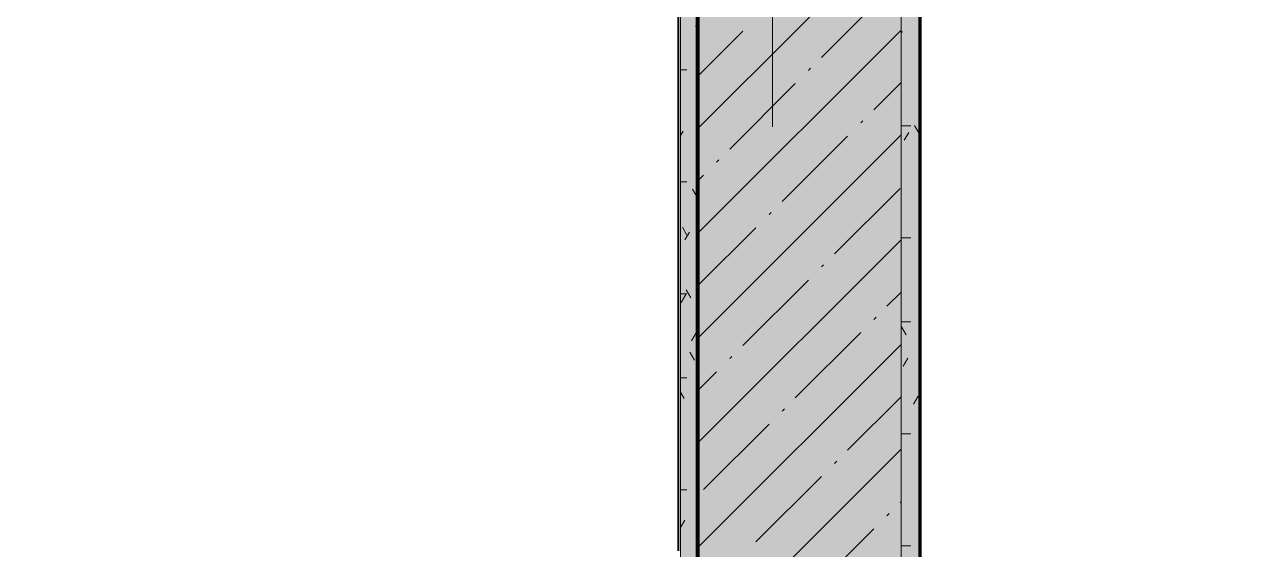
# Model space of a CAD drawing. Header units: millimetres. Extents: x -3817 to 677485, y -22715 to 103890.
# Drawn here: x 433674 to 434994, y 9138 to 9710 of the extents above; entities that cross this region are included whole.
import ezdxf

# ---------------------------------------------------------------- set-up
doc = ezdxf.new("R2010")
doc.units = ezdxf.units.MM
doc.layers.add('PDF _Геометрия', color=7, linetype='Continuous', true_color=0x1d1d1d)
doc.layers.add('PDF _Сплошная заливка', color=7, linetype='Continuous', true_color=0xffffff)

msp = doc.modelspace()

# ---------------------------------------------------------------- hatches: boundary and pattern name
at = {"layer": 'PDF _Сплошная заливка', "transparency": 33554559}
msp.add_hatch(color=256, dxfattribs=at).paths.add_polyline_path([(434608.6, 4319), (434628.6, 4319), (434628.6, 12519), (434408.6, 12519), (434408.6, 4319)])

# ---------------------------------------------------------------- linework, layer by layer
at = {"layer": 'PDF _Геометрия', "color": 7, "lineweight": 9}
for points in [[(434408.6, 12319), (434408.6, 4319), (434408.6, 12319), (434388.6, 12319), (432373.6, 12319), (434388.6, 12319), (434408.6, 12319), (434408.6, 12519), (433388.6, 12519), (434408.6, 12519)], [(434628.6, 11299), (434628.6, 4319), (434608.6, 4319), (434628.6, 4319), (434628.6, 11299), (434628.6, 11319), (434873.6, 11319), (434628.6, 11319), (434628.6, 11519)], [(434648.6, 4319), (434648.6, 11298)]]:
    msp.add_lwpolyline(points, dxfattribs=at)
at = {"layer": 'PDF _Геометрия', "color": 171, "lineweight": 70, "true_color": 0x8080ff}
msp.add_lwpolyline([(434406.6, 12309), (434406.6, 2089.5), (434407.6, 2089.5), (434407.6, 12309)], close=True, dxfattribs=at)
at = {"layer": 'PDF _Геометрия', "color": 9, "lineweight": 9, "true_color": 0xc0c0c0}
for points in [[(434388.6, 12298), (434388.6, 1994), (434408.6, 1994), (434408.6, 2044), (434408.6, 2056.5), (434408.6, 2069), (434408.6, 4319), (434608.6, 4319), (434608.6, 2069), (434648.6, 2069)], [(434385.6, 9137.2), (434385.6, 9148.7), (434385.6, 9159.4), (434385.6, 9169.7), (434385.6, 9179.6), (434385.6, 9189.7), (434385.6, 9200.2), (434385.6, 9211.3), (434385.6, 9223.2), (434385.6, 9235.7), (434385.6, 9248.7), (434385.6, 9262.1), (434385.6, 9275.7), (434385.6, 9289.6), (434385.6, 9303.8), (434385.6, 9318.6), (434385.6, 9334), (434385.6, 9350.3), (434385.6, 9367.6), (434385.6, 9385.9), (434385.6, 9405.7), (434385.6, 9427.1), (434385.6, 9450.5), (434385.6, 9476.3), (434385.6, 9504.8), (434385.6, 9536.2), (434385.6, 9570.9), (434385.6, 9713.5)], [(434385.6, 9711.7), (434385.6, 9690.5), (434385.6, 9670.6), (434385.6, 9652), (434385.6, 9634.8), (434385.6, 9619), (434385.6, 9604.4), (434385.6, 9590.7), (434385.6, 9577.9), (434385.6, 9565.7), (434385.6, 9554), (434385.6, 9542.7), (434385.6, 9531.5), (434385.6, 9520.5), (434385.6, 9509.3), (434385.6, 9497.9), (434385.6, 9486.1), (434385.6, 9473.9), (434385.6, 9461.3), (434385.6, 9448.4), (434385.6, 9435.2), (434385.6, 9421.8), (434385.6, 9408.3), (434385.6, 9394.6), (434385.6, 9381), (434385.6, 9367.3), (434385.6, 9353.8), (434385.6, 9340.3), (434385.6, 9326.9), (434385.6, 9313.7), (434385.6, 9300.8), (434385.6, 9288)], [(434386.6, 9713.5), (434386.6, 9570.9), (434386.6, 9536.2), (434386.6, 9504.8), (434386.6, 9476.3), (434386.6, 9450.5), (434386.6, 9427.1), (434386.6, 9405.7), (434386.6, 9385.9), (434386.6, 9367.6), (434386.6, 9350.3), (434386.6, 9334), (434386.6, 9318.6), (434386.6, 9303.8), (434386.6, 9289.6), (434386.6, 9275.7), (434386.6, 9262.1), (434386.6, 9248.7), (434386.6, 9235.7), (434386.6, 9223.2), (434386.6, 9211.3), (434386.6, 9200.2), (434386.6, 9189.7), (434386.6, 9179.6), (434386.6, 9169.7), (434386.6, 9159.4), (434386.6, 9148.7), (434386.6, 9137.2)], [(434386.6, 9288), (434386.6, 9300.8), (434386.6, 9313.7), (434386.6, 9326.9), (434386.6, 9340.3), (434386.6, 9353.8), (434386.6, 9367.3), (434386.6, 9381), (434386.6, 9394.6), (434386.6, 9408.3), (434386.6, 9421.8), (434386.6, 9435.2), (434386.6, 9448.4), (434386.6, 9461.3), (434386.6, 9473.9), (434386.6, 9486.1), (434386.6, 9497.9), (434386.6, 9509.3), (434386.6, 9520.5), (434386.6, 9531.5), (434386.6, 9542.7), (434386.6, 9554), (434386.6, 9565.7), (434386.6, 9577.9), (434386.6, 9590.7), (434386.6, 9604.4), (434386.6, 9619), (434386.6, 9634.8), (434386.6, 9652), (434386.6, 9670.6), (434386.6, 9690.5), (434386.6, 9711.7)], [(434385.6, 9693), (434385.6, 9690.5), (434385.6, 9685.4), (434385.6, 9678.4), (434385.6, 9669.7), (434385.6, 9660.1), (434385.6, 9650), (434385.6, 9639.5), (434385.6, 9629), (434385.6, 9618.6), (434385.6, 9608.6), (434385.6, 9599.3), (434385.6, 9591.1), (434385.6, 9584.2), (434385.6, 9578.5), (434385.6, 9573.5), (434385.6, 9568.9), (434385.6, 9564.1), (434385.6, 9559), (434385.6, 9553.8), (434385.6, 9548.5), (434385.6, 9543.5), (434385.6, 9538.8), (434385.6, 9534.5), (434385.6, 9530.7), (434385.6, 9527.5), (434385.6, 9524.9)], [(434385.6, 9681.5), (434385.6, 9689.5), (434385.6, 9692.8)], [(434385.6, 9524.5), (434385.6, 9527.1), (434385.6, 9530.3), (434385.6, 9534.1), (434385.6, 9538.4), (434385.6, 9543.1), (434385.6, 9548.1), (434385.6, 9553.4), (434385.6, 9558.6), (434385.6, 9563.7), (434385.6, 9568.5), (434385.6, 9573.1), (434385.6, 9578.1), (434385.6, 9583.8), (434385.6, 9590.7), (434385.6, 9599), (434385.6, 9608.2), (434385.6, 9618.2), (434385.6, 9628.6), (434385.6, 9639.1), (434385.6, 9649.6), (434385.6, 9659.8), (434385.6, 9669.4), (434385.6, 9678), (434385.6, 9685.1), (434385.6, 9690.1), (434385.6, 9692.6)], [(434385.6, 9692.4), (434385.6, 9689.1), (434385.6, 9681.1)], [(434386.6, 9524.9), (434386.6, 9527.5), (434386.6, 9530.7), (434386.6, 9534.5), (434386.6, 9538.8), (434386.6, 9543.5), (434386.6, 9548.5), (434386.6, 9553.8), (434386.6, 9559), (434386.6, 9564.1), (434386.6, 9568.9), (434386.6, 9573.5), (434386.6, 9578.5), (434386.6, 9584.2), (434386.6, 9591.1), (434386.6, 9599.3), (434386.6, 9608.6), (434386.6, 9618.6), (434386.6, 9629), (434386.6, 9639.5), (434386.6, 9650), (434386.6, 9660.1), (434386.6, 9669.7), (434386.6, 9678.4), (434386.6, 9685.4), (434386.6, 9690.5), (434386.6, 9693)], [(434386.6, 9692.8), (434386.6, 9689.5), (434386.6, 9681.5)], [(434386.6, 9692.6), (434386.6, 9690.1), (434386.6, 9685.1), (434386.6, 9678), (434386.6, 9669.4), (434386.6, 9659.8), (434386.6, 9649.6), (434386.6, 9639.1), (434386.6, 9628.6), (434386.6, 9618.2), (434386.6, 9608.2), (434386.6, 9599), (434386.6, 9590.7), (434386.6, 9583.8), (434386.6, 9578.1), (434386.6, 9573.1), (434386.6, 9568.5), (434386.6, 9563.7), (434386.6, 9558.6), (434386.6, 9553.4), (434386.6, 9548.1), (434386.6, 9543.1), (434386.6, 9538.4), (434386.6, 9534.1), (434386.6, 9530.3), (434386.6, 9527.1), (434386.6, 9524.5)], [(434386.6, 9681.1), (434386.6, 9689.1), (434386.6, 9692.4)], [(434385.6, 9519.7), (434385.6, 9522.8), (434385.6, 9527.1), (434385.6, 9531.9), (434385.6, 9534.6), (434385.6, 9537.6), (434385.6, 9542), (434385.6, 9547.8), (434385.6, 9554.2), (434385.6, 9560.9), (434385.6, 9567.6), (434385.6, 9574.4), (434385.6, 9581.2), (434385.6, 9588), (434385.6, 9594.8), (434385.6, 9601.4), (434385.6, 9608), (434385.6, 9614.5), (434385.6, 9620.8), (434385.6, 9627.1), (434385.6, 9633.4), (434385.6, 9639.8), (434385.6, 9646.6), (434385.6, 9653.8), (434385.6, 9661.5), (434385.6, 9669.1), (434385.6, 9675.7), (434385.6, 9680.6)], [(434385.6, 9680.2), (434385.6, 9675.3), (434385.6, 9668.7), (434385.6, 9661.1), (434385.6, 9653.4), (434385.6, 9646.2), (434385.6, 9639.4), (434385.6, 9633), (434385.6, 9626.7), (434385.6, 9620.5), (434385.6, 9614.1), (434385.6, 9607.7), (434385.6, 9601.1), (434385.6, 9594.4), (434385.6, 9587.6), (434385.6, 9580.8), (434385.6, 9574), (434385.6, 9567.2), (434385.6, 9560.5), (434385.6, 9553.8), (434385.6, 9547.4), (434385.6, 9541.6), (434385.6, 9537.2), (434385.6, 9534.3), (434385.6, 9531.6), (434385.6, 9526.7), (434385.6, 9522.4), (434385.6, 9519.3)], [(434386.6, 9680.6), (434386.6, 9675.7), (434386.6, 9669.1), (434386.6, 9661.5), (434386.6, 9653.8), (434386.6, 9646.6), (434386.6, 9639.8), (434386.6, 9633.4), (434386.6, 9627.1), (434386.6, 9620.8), (434386.6, 9614.5), (434386.6, 9608), (434386.6, 9601.4), (434386.6, 9594.8), (434386.6, 9588), (434386.6, 9581.2), (434386.6, 9574.4), (434386.6, 9567.6), (434386.6, 9560.9), (434386.6, 9554.2), (434386.6, 9547.8), (434386.6, 9542), (434386.6, 9537.6), (434386.6, 9534.6), (434386.6, 9531.9), (434386.6, 9527.1), (434386.6, 9522.8), (434386.6, 9519.7)], [(434386.6, 9519.3), (434386.6, 9522.4), (434386.6, 9526.7), (434386.6, 9531.6), (434386.6, 9534.3), (434386.6, 9537.2), (434386.6, 9541.6), (434386.6, 9547.4), (434386.6, 9553.8), (434386.6, 9560.5), (434386.6, 9567.2), (434386.6, 9574), (434386.6, 9580.8), (434386.6, 9587.6), (434386.6, 9594.4), (434386.6, 9601.1), (434386.6, 9607.7), (434386.6, 9614.1), (434386.6, 9620.5), (434386.6, 9626.7), (434386.6, 9633), (434386.6, 9639.4), (434386.6, 9646.2), (434386.6, 9653.4), (434386.6, 9661.1), (434386.6, 9668.7), (434386.6, 9675.3), (434386.6, 9680.2)], [(434385.6, 9491.4), (434385.6, 9494), (434385.6, 9497.2), (434385.6, 9501), (434385.6, 9505.3), (434385.6, 9510), (434385.6, 9515), (434385.6, 9520.3), (434385.6, 9525.5), (434385.6, 9530.6), (434385.6, 9535.4), (434385.6, 9540), (434385.6, 9545), (434385.6, 9550.7), (434385.6, 9557.6), (434385.6, 9565.8), (434385.6, 9575.1), (434385.6, 9585.1), (434385.6, 9595.5), (434385.6, 9606), (434385.6, 9616.5), (434385.6, 9626.6), (434385.6, 9636.2), (434385.6, 9644.9), (434385.6, 9651.9), (434385.6, 9657), (434385.6, 9659.5)], [(434385.6, 9659.3), (434385.6, 9656), (434385.6, 9648)], [(434385.6, 9658.7), (434385.6, 9656.2), (434385.6, 9651.2), (434385.6, 9644.1), (434385.6, 9635.5), (434385.6, 9625.9), (434385.6, 9615.7), (434385.6, 9605.3), (434385.6, 9594.7), (434385.6, 9584.3), (434385.6, 9574.3), (434385.6, 9565.1), (434385.6, 9556.8), (434385.6, 9549.9), (434385.6, 9544.2), (434385.6, 9539.2), (434385.6, 9534.6), (434385.6, 9529.8), (434385.6, 9524.7), (434385.6, 9519.5), (434385.6, 9514.2), (434385.6, 9509.2), (434385.6, 9504.5), (434385.6, 9500.2), (434385.6, 9496.5), (434385.6, 9493.2), (434385.6, 9490.6)], [(434385.6, 9647.2), (434385.6, 9655.2), (434385.6, 9658.5)], [(434386.6, 9659.5), (434386.6, 9657), (434386.6, 9651.9), (434386.6, 9644.9), (434386.6, 9636.2), (434386.6, 9626.6), (434386.6, 9616.5), (434386.6, 9606), (434386.6, 9595.5), (434386.6, 9585.1), (434386.6, 9575.1), (434386.6, 9565.8), (434386.6, 9557.6), (434386.6, 9550.7), (434386.6, 9545), (434386.6, 9540), (434386.6, 9535.4), (434386.6, 9530.6), (434386.6, 9525.5), (434386.6, 9520.3), (434386.6, 9515), (434386.6, 9510), (434386.6, 9505.3), (434386.6, 9501), (434386.6, 9497.2), (434386.6, 9494), (434386.6, 9491.4)], [(434386.6, 9648), (434386.6, 9656), (434386.6, 9659.3)], [(434386.6, 9490.6), (434386.6, 9493.2), (434386.6, 9496.5), (434386.6, 9500.2), (434386.6, 9504.5), (434386.6, 9509.2), (434386.6, 9514.2), (434386.6, 9519.5), (434386.6, 9524.7), (434386.6, 9529.8), (434386.6, 9534.6), (434386.6, 9539.2), (434386.6, 9544.2), (434386.6, 9549.9), (434386.6, 9556.8), (434386.6, 9565.1), (434386.6, 9574.3), (434386.6, 9584.3), (434386.6, 9594.7), (434386.6, 9605.3), (434386.6, 9615.7), (434386.6, 9625.9), (434386.6, 9635.5), (434386.6, 9644.1), (434386.6, 9651.2), (434386.6, 9656.2), (434386.6, 9658.7)], [(434386.6, 9658.5), (434386.6, 9655.2), (434386.6, 9647.2)], [(434385.6, 9647.1), (434385.6, 9642.2), (434385.6, 9635.6), (434385.6, 9628), (434385.6, 9620.3), (434385.6, 9613.1), (434385.6, 9606.3), (434385.6, 9599.9), (434385.6, 9593.6), (434385.6, 9587.3), (434385.6, 9581), (434385.6, 9574.5), (434385.6, 9567.9), (434385.6, 9561.3), (434385.6, 9554.5), (434385.6, 9547.7), (434385.6, 9540.9), (434385.6, 9534.1), (434385.6, 9527.4), (434385.6, 9520.7), (434385.6, 9514.3), (434385.6, 9508.5), (434385.6, 9504.1), (434385.6, 9501.1), (434385.6, 9498.4), (434385.6, 9493.6), (434385.6, 9489.3), (434385.6, 9486.2)], [(434385.6, 9485.4), (434385.6, 9488.5), (434385.6, 9492.8), (434385.6, 9497.7), (434385.6, 9500.4), (434385.6, 9503.3), (434385.6, 9507.7), (434385.6, 9513.5), (434385.6, 9519.9), (434385.6, 9526.6), (434385.6, 9533.3), (434385.6, 9540.1), (434385.6, 9547), (434385.6, 9553.7), (434385.6, 9560.5), (434385.6, 9567.2), (434385.6, 9573.8), (434385.6, 9580.2), (434385.6, 9586.6), (434385.6, 9592.8), (434385.6, 9599.1), (434385.6, 9605.5), (434385.6, 9612.3), (434385.6, 9619.5), (434385.6, 9627.2), (434385.6, 9634.8), (434385.6, 9641.4), (434385.6, 9646.3)], [(434386.6, 9486.2), (434386.6, 9489.3), (434386.6, 9493.6), (434386.6, 9498.4), (434386.6, 9501.1), (434386.6, 9504.1), (434386.6, 9508.5), (434386.6, 9514.3), (434386.6, 9520.7), (434386.6, 9527.4), (434386.6, 9534.1), (434386.6, 9540.9), (434386.6, 9547.7), (434386.6, 9554.5), (434386.6, 9561.3), (434386.6, 9567.9), (434386.6, 9574.5), (434386.6, 9581), (434386.6, 9587.3), (434386.6, 9593.6), (434386.6, 9599.9), (434386.6, 9606.3), (434386.6, 9613.1), (434386.6, 9620.3), (434386.6, 9628), (434386.6, 9635.6), (434386.6, 9642.2), (434386.6, 9647.1)], [(434386.6, 9646.3), (434386.6, 9641.4), (434386.6, 9634.8), (434386.6, 9627.2), (434386.6, 9619.5), (434386.6, 9612.3), (434386.6, 9605.5), (434386.6, 9599.1), (434386.6, 9592.8), (434386.6, 9586.6), (434386.6, 9580.2), (434386.6, 9573.8), (434386.6, 9567.2), (434386.6, 9560.5), (434386.6, 9553.7), (434386.6, 9547), (434386.6, 9540.1), (434386.6, 9533.3), (434386.6, 9526.6), (434386.6, 9519.9), (434386.6, 9513.5), (434386.6, 9507.7), (434386.6, 9503.3), (434386.6, 9500.4), (434386.6, 9497.7), (434386.6, 9492.8), (434386.6, 9488.5), (434386.6, 9485.4)], [(434385.6, 9356.6), (434385.6, 9354.3), (434385.6, 9351.7), (434385.6, 9348.7), (434385.6, 9345.3), (434385.6, 9341.6), (434385.6, 9337.5), (434385.6, 9333.2), (434385.6, 9328.6), (434385.6, 9323.8), (434385.6, 9318.8), (434385.6, 9313.9), (434385.6, 9308.9), (434385.6, 9304.1), (434385.6, 9299.4), (434385.6, 9295), (434385.6, 9290.9), (434385.6, 9286.9), (434385.6, 9283.2), (434385.6, 9279.8), (434385.6, 9276.5), (434385.6, 9273.4), (434385.6, 9270.5), (434385.6, 9267.8), (434385.6, 9265.3), (434385.6, 9262.9), (434385.6, 9260.8), (434385.6, 9259), (434385.6, 9257.4), (434385.6, 9256.1), (434385.6, 9255.2), (434385.6, 9254.5), (434385.6, 9254.1), (434385.6, 9253.8), (434385.6, 9253.6), (434385.6, 9253.5), (434385.6, 9253.3), (434385.6, 9253.1), (434385.6, 9252.9), (434385.6, 9252.7), (434385.6, 9252.5), (434385.6, 9252.4), (434385.6, 9252.3)], [(434385.6, 9350.6), (434385.6, 9348.3), (434385.6, 9345.6), (434385.6, 9342.6), (434385.6, 9339.2), (434385.6, 9335.5), (434385.6, 9331.5), (434385.6, 9327.1), (434385.6, 9322.5), (434385.6, 9317.7), (434385.6, 9312.8), (434385.6, 9307.8), (434385.6, 9302.9), (434385.6, 9298), (434385.6, 9293.4), (434385.6, 9289), (434385.6, 9284.8), (434385.6, 9280.9), (434385.6, 9277.2), (434385.6, 9273.7), (434385.6, 9270.4), (434385.6, 9267.4), (434385.6, 9264.5), (434385.6, 9261.8), (434385.6, 9259.2), (434385.6, 9256.9), (434385.6, 9254.8), (434385.6, 9252.9), (434385.6, 9251.4), (434385.6, 9250.1), (434385.6, 9249.1), (434385.6, 9248.5), (434385.6, 9248), (434385.6, 9247.7), (434385.6, 9247.6), (434385.6, 9247.4), (434385.6, 9247.3), (434385.6, 9247.1), (434385.6, 9246.8), (434385.6, 9246.6), (434385.6, 9246.4), (434385.6, 9246.3), (434385.6, 9246.3)], [(434386.6, 9252.3), (434386.6, 9252.4), (434386.6, 9252.5), (434386.6, 9252.7), (434386.6, 9252.9), (434386.6, 9253.1), (434386.6, 9253.3), (434386.6, 9253.5), (434386.6, 9253.6), (434386.6, 9253.8), (434386.6, 9254.1), (434386.6, 9254.5), (434386.6, 9255.2), (434386.6, 9256.1), (434386.6, 9257.4), (434386.6, 9259), (434386.6, 9260.8), (434386.6, 9262.9), (434386.6, 9265.3), (434386.6, 9267.8), (434386.6, 9270.5), (434386.6, 9273.4), (434386.6, 9276.5), (434386.6, 9279.8), (434386.6, 9283.2), (434386.6, 9286.9), (434386.6, 9290.9), (434386.6, 9295), (434386.6, 9299.4), (434386.6, 9304.1), (434386.6, 9308.9), (434386.6, 9313.9), (434386.6, 9318.8), (434386.6, 9323.8), (434386.6, 9328.6), (434386.6, 9333.2), (434386.6, 9337.5), (434386.6, 9341.6), (434386.6, 9345.3), (434386.6, 9348.7), (434386.6, 9351.7), (434386.6, 9354.3), (434386.6, 9356.6)], [(434386.6, 9246.3), (434386.6, 9246.3), (434386.6, 9246.4), (434386.6, 9246.6), (434386.6, 9246.8), (434386.6, 9247.1), (434386.6, 9247.3), (434386.6, 9247.4), (434386.6, 9247.6), (434386.6, 9247.7), (434386.6, 9248), (434386.6, 9248.5), (434386.6, 9249.1), (434386.6, 9250.1), (434386.6, 9251.4), (434386.6, 9252.9), (434386.6, 9254.8), (434386.6, 9256.9), (434386.6, 9259.2), (434386.6, 9261.8), (434386.6, 9264.5), (434386.6, 9267.4), (434386.6, 9270.4), (434386.6, 9273.7), (434386.6, 9277.2), (434386.6, 9280.9), (434386.6, 9284.8), (434386.6, 9289), (434386.6, 9293.4), (434386.6, 9298), (434386.6, 9302.9), (434386.6, 9307.8), (434386.6, 9312.8), (434386.6, 9317.7), (434386.6, 9322.5), (434386.6, 9327.1), (434386.6, 9331.5), (434386.6, 9335.5), (434386.6, 9339.2), (434386.6, 9342.6), (434386.6, 9345.6), (434386.6, 9348.3), (434386.6, 9350.6)], [(434385.6, 9297.3), (434385.6, 9299.4), (434385.6, 9301.6), (434385.6, 9303.8), (434385.6, 9305.9)], [(434386.6, 9305.9), (434386.6, 9303.8), (434386.6, 9301.6), (434386.6, 9299.4), (434386.6, 9297.3)], [(434385.6, 9291.2), (434385.6, 9293.4), (434385.6, 9295.6), (434385.6, 9297.8), (434385.6, 9299.9)], [(434386.6, 9299.9), (434386.6, 9297.8), (434386.6, 9295.6), (434386.6, 9293.4), (434386.6, 9291.2)], [(434385.6, 9291.1), (434385.6, 9288.7), (434385.6, 9285), (434385.6, 9277.1), (434385.6, 9276.3), (434385.6, 9271.2), (434385.6, 9267.3), (434385.6, 9264.4), (434385.6, 9262.1), (434385.6, 9260.5), (434385.6, 9259.3), (434385.6, 9258.2), (434385.6, 9257.3), (434385.6, 9256.5), (434385.6, 9255.8), (434385.6, 9255.2), (434385.6, 9254.7), (434385.6, 9254.2), (434385.6, 9253.8), (434385.6, 9253.4), (434385.6, 9253.1), (434385.6, 9252.8), (434385.6, 9252.6), (434385.6, 9252.4), (434385.6, 9252.3), (434385.6, 9252.3), (434386.6, 9252.3), (434386.6, 9252.3), (434386.6, 9252.4), (434386.6, 9252.6), (434386.6, 9252.8), (434386.6, 9253.1), (434386.6, 9253.4), (434386.6, 9253.8), (434386.6, 9254.2), (434386.6, 9254.7), (434386.6, 9255.2), (434386.6, 9255.8), (434386.6, 9256.5), (434386.6, 9257.3), (434386.6, 9258.2), (434386.6, 9259.3), (434386.6, 9260.5), (434386.6, 9262.1), (434386.6, 9264.4), (434386.6, 9267.3), (434386.6, 9271.2), (434386.6, 9276.3), (434386.6, 9277.1), (434386.6, 9285), (434386.6, 9288.7), (434386.6, 9291.1)], [(434386.6, 9287.2), (434385.6, 9287.2)], [(434385.6, 9177.3), (434385.6, 9177.4), (434385.6, 9177.5), (434385.6, 9177.7), (434385.6, 9177.9), (434385.6, 9178.1), (434385.6, 9178.3), (434385.6, 9178.5), (434385.6, 9178.6), (434385.6, 9178.8), (434385.6, 9179.1), (434385.6, 9179.5), (434385.6, 9180.2), (434385.6, 9181.1), (434385.6, 9182.4), (434385.6, 9184), (434385.6, 9185.8), (434385.6, 9188), (434385.6, 9190.3), (434385.6, 9192.8), (434385.6, 9195.5), (434385.6, 9198.4), (434385.6, 9201.5), (434385.6, 9204.8), (434385.6, 9208.3), (434385.6, 9212), (434385.6, 9215.9), (434385.6, 9220), (434385.6, 9224.5), (434385.6, 9229.1), (434385.6, 9233.9), (434385.6, 9238.9), (434385.6, 9243.8), (434385.6, 9248.8), (434385.6, 9253.6), (434385.6, 9258.2), (434385.6, 9262.6), (434385.6, 9266.6), (434385.6, 9270.3), (434385.6, 9273.7), (434385.6, 9276.7), (434385.6, 9279.4), (434385.6, 9281.6), (434385.6, 9283.5), (434385.6, 9285), (434385.6, 9286.1), (434385.6, 9286.8), (434385.6, 9287.2), (434385.6, 9287.2), (434385.6, 9287.1), (434385.6, 9286.8), (434385.6, 9286.2), (434385.6, 9285.6), (434385.6, 9284.8), (434385.6, 9283.9), (434385.6, 9283), (434385.6, 9282), (434385.6, 9280.8), (434385.6, 9279.7), (434385.6, 9278.4), (434385.6, 9277.1), (434385.6, 9275.8), (434385.6, 9274.5), (434385.6, 9273.3), (434385.6, 9272), (434385.6, 9270.8), (434385.6, 9269.6), (434385.6, 9268.4), (434385.6, 9267.1), (434385.6, 9265.8), (434385.6, 9264.4), (434385.6, 9263), (434385.6, 9261.4), (434385.6, 9259.9), (434385.6, 9258.2), (434385.6, 9256.6), (434385.6, 9254.9), (434385.6, 9253.1), (434385.6, 9251.3), (434385.6, 9249.4), (434385.6, 9247.4), (434385.6, 9245.3), (434385.6, 9243.2), (434385.6, 9241.2), (434385.6, 9239.1), (434385.6, 9237.1), (434385.6, 9235), (434385.6, 9233), (434385.6, 9231), (434385.6, 9228.8), (434385.6, 9226.7), (434385.6, 9224.5), (434385.6, 9222.3), (434385.6, 9220.2), (434385.6, 9218.2), (434385.6, 9216.1), (434385.6, 9213.7), (434385.6, 9210), (434385.6, 9202.2), (434385.6, 9201.3), (434385.6, 9196.3), (434385.6, 9192.3), (434385.6, 9189.4), (434385.6, 9187.2), (434385.6, 9185.5), (434385.6, 9184.3), (434385.6, 9183.3), (434385.6, 9182.4), (434385.6, 9181.6), (434385.6, 9180.9), (434385.6, 9180.2), (434385.6, 9179.7), (434385.6, 9179.2), (434385.6, 9178.8), (434385.6, 9178.4), (434385.6, 9178.1), (434385.6, 9177.8), (434385.6, 9177.6), (434385.6, 9177.4), (434385.6, 9177.3), (434385.6, 9177.3), (434386.6, 9177.3), (434386.6, 9177.3), (434386.6, 9177.4), (434386.6, 9177.6), (434386.6, 9177.8), (434386.6, 9178.1), (434386.6, 9178.4), (434386.6, 9178.8), (434386.6, 9179.2), (434386.6, 9179.7), (434386.6, 9180.2), (434386.6, 9180.9), (434386.6, 9181.6), (434386.6, 9182.4), (434386.6, 9183.3), (434386.6, 9184.3), (434386.6, 9185.5), (434386.6, 9187.2), (434386.6, 9189.4), (434386.6, 9192.3), (434386.6, 9196.3), (434386.6, 9201.3), (434386.6, 9202.2), (434386.6, 9210), (434386.6, 9213.7), (434386.6, 9216.1), (434386.6, 9218.2), (434386.6, 9220.2), (434386.6, 9222.3), (434386.6, 9224.5), (434386.6, 9226.7), (434386.6, 9228.8), (434386.6, 9231), (434386.6, 9233), (434386.6, 9235), (434386.6, 9237.1), (434386.6, 9239.1), (434386.6, 9241.2), (434386.6, 9243.2), (434386.6, 9245.3), (434386.6, 9247.4), (434386.6, 9249.4), (434386.6, 9251.3), (434386.6, 9253.1), (434386.6, 9254.9), (434386.6, 9256.6), (434386.6, 9258.2), (434386.6, 9259.9), (434386.6, 9261.4), (434386.6, 9263), (434386.6, 9264.4), (434386.6, 9265.8), (434386.6, 9267.1), (434386.6, 9268.4), (434386.6, 9269.6), (434386.6, 9270.8), (434386.6, 9272), (434386.6, 9273.3), (434386.6, 9274.5), (434386.6, 9275.8), (434386.6, 9277.1), (434386.6, 9278.4), (434386.6, 9279.7), (434386.6, 9280.8), (434386.6, 9282), (434386.6, 9283), (434386.6, 9283.9), (434386.6, 9284.8), (434386.6, 9285.6), (434386.6, 9286.2), (434386.6, 9286.8), (434386.6, 9287.1), (434386.6, 9287.2), (434386.6, 9287.2), (434386.6, 9286.8), (434386.6, 9286.1), (434386.6, 9285), (434386.6, 9283.5), (434386.6, 9281.6), (434386.6, 9279.4), (434386.6, 9276.7), (434386.6, 9273.7), (434386.6, 9270.3), (434386.6, 9266.6), (434386.6, 9262.6), (434386.6, 9258.2), (434386.6, 9253.6), (434386.6, 9248.8), (434386.6, 9243.8), (434386.6, 9238.9), (434386.6, 9233.9), (434386.6, 9229.1), (434386.6, 9224.5), (434386.6, 9220), (434386.6, 9215.9), (434386.6, 9212), (434386.6, 9208.3), (434386.6, 9204.8), (434386.6, 9201.5), (434386.6, 9198.4), (434386.6, 9195.5), (434386.6, 9192.8), (434386.6, 9190.3), (434386.6, 9188), (434386.6, 9185.8), (434386.6, 9184), (434386.6, 9182.4), (434386.6, 9181.1), (434386.6, 9180.2), (434386.6, 9179.5), (434386.6, 9179.1), (434386.6, 9178.8), (434386.6, 9178.6), (434386.6, 9178.5), (434386.6, 9178.3), (434386.6, 9178.1), (434386.6, 9177.9), (434386.6, 9177.7), (434386.6, 9177.5), (434386.6, 9177.4), (434386.6, 9177.3)], [(434385.6, 9287.1), (434385.6, 9285), (434385.6, 9282.6), (434385.6, 9279), (434385.6, 9271.1), (434385.6, 9270.2), (434385.6, 9265.2), (434385.6, 9261.3), (434385.6, 9258.3), (434385.6, 9256.1), (434385.6, 9254.5), (434385.6, 9253.2), (434385.6, 9252.2), (434385.6, 9251.3), (434385.6, 9250.5), (434385.6, 9249.8), (434385.6, 9249.2), (434385.6, 9248.6), (434385.6, 9248.1), (434385.6, 9247.7), (434385.6, 9247.3), (434385.6, 9247), (434385.6, 9246.7), (434385.6, 9246.5), (434385.6, 9246.4), (434385.6, 9246.3), (434385.6, 9246.2), (434386.6, 9246.2), (434386.6, 9246.3), (434386.6, 9246.4), (434386.6, 9246.5), (434386.6, 9246.7), (434386.6, 9247), (434386.6, 9247.3), (434386.6, 9247.7), (434386.6, 9248.1), (434386.6, 9248.6), (434386.6, 9249.2), (434386.6, 9249.8), (434386.6, 9250.5), (434386.6, 9251.3), (434386.6, 9252.2), (434386.6, 9253.2), (434386.6, 9254.5), (434386.6, 9256.1), (434386.6, 9258.3), (434386.6, 9261.3), (434386.6, 9265.2), (434386.6, 9270.2), (434386.6, 9271.1), (434386.6, 9279), (434386.6, 9282.6), (434386.6, 9285), (434386.6, 9287.1)], [(434385.6, 9176.9), (434385.6, 9177), (434385.6, 9177.1), (434385.6, 9177.3), (434385.6, 9177.5), (434385.6, 9177.7), (434385.6, 9177.9), (434385.6, 9178.1), (434385.6, 9178.2), (434385.6, 9178.4), (434385.6, 9178.7), (434385.6, 9179.2), (434385.6, 9179.8), (434385.6, 9180.8), (434385.6, 9182), (434385.6, 9183.6), (434385.6, 9185.5), (434385.6, 9187.6), (434385.6, 9189.9), (434385.6, 9192.4), (434385.6, 9195.2), (434385.6, 9198), (434385.6, 9201.1), (434385.6, 9204.4), (434385.6, 9207.9), (434385.6, 9211.6), (434385.6, 9215.5), (434385.6, 9219.7), (434385.6, 9224.1), (434385.6, 9228.7), (434385.6, 9233.5), (434385.6, 9238.5), (434385.6, 9243.5), (434385.6, 9248.4), (434385.6, 9253.2), (434385.6, 9257.8), (434385.6, 9262.2), (434385.6, 9266.2), (434385.6, 9269.9), (434385.6, 9273.3), (434385.6, 9276.3), (434385.6, 9279), (434385.6, 9281.2), (434385.6, 9283.1), (434385.6, 9284.6), (434385.6, 9285.7), (434385.6, 9286.5), (434385.6, 9286.8), (434385.6, 9286.8), (434385.6, 9286.7), (434385.6, 9286.4), (434385.6, 9285.9), (434385.6, 9285.2), (434385.6, 9284.4), (434385.6, 9283.5), (434385.6, 9282.6), (434385.6, 9281.6), (434385.6, 9280.5), (434385.6, 9279.3), (434385.6, 9278), (434385.6, 9276.8), (434385.6, 9275.5), (434385.6, 9274.2), (434385.6, 9272.9), (434385.6, 9271.7), (434385.6, 9270.4), (434385.6, 9269.2), (434385.6, 9268), (434385.6, 9266.7), (434385.6, 9265.4), (434385.6, 9264), (434385.6, 9262.6), (434385.6, 9261.1), (434385.6, 9259.5), (434385.6, 9257.9), (434385.6, 9256.2), (434385.6, 9254.5), (434385.6, 9252.7), (434385.6, 9250.9), (434385.6, 9249), (434385.6, 9247), (434385.6, 9244.9), (434385.6, 9242.9), (434385.6, 9240.8), (434385.6, 9238.7), (434385.6, 9236.7), (434385.6, 9234.7), (434385.6, 9232.6), (434385.6, 9230.6), (434385.6, 9228.5), (434385.6, 9226.3), (434385.6, 9224.1), (434385.6, 9221.9), (434385.6, 9219.8), (434385.6, 9217.8), (434385.6, 9215.7), (434385.6, 9213.3), (434385.6, 9209.7), (434385.6, 9201.8), (434386.6, 9201.8), (434386.6, 9209.7), (434386.6, 9213.3), (434386.6, 9215.7), (434386.6, 9217.8), (434386.6, 9219.8), (434386.6, 9221.9), (434386.6, 9224.1), (434386.6, 9226.3), (434386.6, 9228.5), (434386.6, 9230.6), (434386.6, 9232.6), (434386.6, 9234.7), (434386.6, 9236.7), (434386.6, 9238.7), (434386.6, 9240.8), (434386.6, 9242.9), (434386.6, 9244.9), (434386.6, 9247), (434386.6, 9249), (434386.6, 9250.9), (434386.6, 9252.7), (434386.6, 9254.5), (434386.6, 9256.2), (434386.6, 9257.9), (434386.6, 9259.5), (434386.6, 9261.1), (434386.6, 9262.6), (434386.6, 9264), (434386.6, 9265.4), (434386.6, 9266.7), (434386.6, 9268), (434386.6, 9269.2), (434386.6, 9270.4), (434386.6, 9271.7), (434386.6, 9272.9), (434386.6, 9274.2), (434386.6, 9275.5), (434386.6, 9276.8), (434386.6, 9278), (434386.6, 9279.3), (434386.6, 9280.5), (434386.6, 9281.6), (434386.6, 9282.6), (434386.6, 9283.5), (434386.6, 9284.4), (434386.6, 9285.2), (434386.6, 9285.9), (434386.6, 9286.4), (434386.6, 9286.7), (434386.6, 9286.8), (434386.6, 9286.8), (434386.6, 9286.5), (434386.6, 9285.7), (434386.6, 9284.6), (434386.6, 9283.1), (434386.6, 9281.2), (434386.6, 9279), (434386.6, 9276.3), (434386.6, 9273.3), (434386.6, 9269.9), (434386.6, 9266.2), (434386.6, 9262.2), (434386.6, 9257.8), (434386.6, 9253.2), (434386.6, 9248.4), (434386.6, 9243.5), (434386.6, 9238.5), (434386.6, 9233.5), (434386.6, 9228.7), (434386.6, 9224.1), (434386.6, 9219.7), (434386.6, 9215.5), (434386.6, 9211.6), (434386.6, 9207.9), (434386.6, 9204.4), (434386.6, 9201.1), (434386.6, 9198), (434386.6, 9195.2), (434386.6, 9192.4), (434386.6, 9189.9), (434386.6, 9187.6), (434386.6, 9185.5), (434386.6, 9183.6), (434386.6, 9182), (434386.6, 9180.8), (434386.6, 9179.8), (434386.6, 9179.2), (434386.6, 9178.7), (434386.6, 9178.4), (434386.6, 9178.2), (434386.6, 9178.1), (434386.6, 9177.9), (434386.6, 9177.7), (434386.6, 9177.5), (434386.6, 9177.3), (434386.6, 9177.1), (434386.6, 9177), (434386.6, 9176.9)], [(434385.6, 9277.1), (434386.6, 9277.1)], [(434386.6, 9271.1), (434385.6, 9271.1)], [(434386.6, 9202.2), (434385.6, 9202.2)], [(434385.6, 9200.9), (434385.6, 9195.9), (434385.6, 9192), (434385.6, 9189), (434385.6, 9186.8), (434385.6, 9185.1), (434385.6, 9183.9), (434385.6, 9182.9), (434385.6, 9182), (434385.6, 9181.2), (434385.6, 9180.5), (434385.6, 9179.9), (434385.6, 9179.3), (434385.6, 9178.8), (434385.6, 9178.4), (434385.6, 9178), (434385.6, 9177.7), (434385.6, 9177.4), (434385.6, 9177.2), (434385.6, 9177), (434385.6, 9176.9), (434385.6, 9176.9)], [(434386.6, 9176.9), (434386.6, 9176.9), (434386.6, 9177), (434386.6, 9177.2), (434386.6, 9177.4), (434386.6, 9177.7), (434386.6, 9178), (434386.6, 9178.4), (434386.6, 9178.8), (434386.6, 9179.3), (434386.6, 9179.9), (434386.6, 9180.5), (434386.6, 9181.2), (434386.6, 9182), (434386.6, 9182.9), (434386.6, 9183.9), (434386.6, 9185.1), (434386.6, 9186.8), (434386.6, 9189), (434386.6, 9192), (434386.6, 9195.9), (434386.6, 9200.9)]]:
    msp.add_lwpolyline(points, dxfattribs=at)
for points in [[(434407.6, 12299), (434407.6, 2089.5), (434408.6, 2089.5), (434408.6, 12299)], [(434386.6, 9288), (434386.6, 10299.5), (434385.6, 10299.5), (434385.6, 9288)], [(434385.6, 9352.6), (434385.6, 9350.3), (434385.6, 9347.7), (434385.6, 9344.6), (434385.6, 9341.3), (434385.6, 9337.5), (434385.6, 9333.5), (434385.6, 9329.2), (434385.6, 9324.5), (434385.6, 9319.7), (434385.6, 9314.8), (434385.6, 9309.8), (434385.6, 9304.9), (434385.6, 9300.1), (434385.6, 9295.4), (434385.6, 9291), (434385.6, 9286.8), (434385.6, 9282.9), (434385.6, 9279.2), (434385.6, 9275.7), (434385.6, 9272.5), (434385.6, 9269.4), (434385.6, 9266.5), (434385.6, 9263.8), (434385.6, 9261.2), (434385.6, 9258.9), (434385.6, 9256.8), (434385.6, 9254.9), (434385.6, 9253.4), (434385.6, 9252.1), (434385.6, 9251.2), (434385.6, 9250.5), (434385.6, 9250), (434385.6, 9249.8), (434385.6, 9249.6), (434385.6, 9249.4), (434385.6, 9249.3), (434385.6, 9249.1), (434385.6, 9248.9), (434385.6, 9248.6), (434385.6, 9248.5), (434385.6, 9248.3), (434385.6, 9248.3), (434385.6, 9248.3), (434385.6, 9248.5), (434385.6, 9248.6), (434385.6, 9248.9), (434385.6, 9249.1), (434385.6, 9249.3), (434385.6, 9249.4), (434385.6, 9249.6), (434385.6, 9249.8), (434385.6, 9250), (434385.6, 9250.5), (434385.6, 9251.2), (434385.6, 9252.1), (434385.6, 9253.4), (434385.6, 9254.9), (434385.6, 9256.8), (434385.6, 9258.9), (434385.6, 9261.2), (434385.6, 9263.8), (434385.6, 9266.5), (434385.6, 9269.4), (434385.6, 9272.5), (434385.6, 9275.7), (434385.6, 9279.2), (434385.6, 9282.9), (434385.6, 9286.8), (434385.6, 9291), (434385.6, 9295.4), (434385.6, 9300.1), (434385.6, 9304.9), (434385.6, 9309.8), (434385.6, 9314.8), (434385.6, 9319.7), (434385.6, 9324.5), (434385.6, 9329.2), (434385.6, 9333.5), (434385.6, 9337.5), (434385.6, 9341.3), (434385.6, 9344.6), (434385.6, 9347.7), (434385.6, 9350.3)], [(434386.6, 9248.3), (434386.6, 9248.3), (434386.6, 9248.5), (434386.6, 9248.6), (434386.6, 9248.9), (434386.6, 9249.1), (434386.6, 9249.3), (434386.6, 9249.4), (434386.6, 9249.6), (434386.6, 9249.8), (434386.6, 9250), (434386.6, 9250.5), (434386.6, 9251.2), (434386.6, 9252.1), (434386.6, 9253.4), (434386.6, 9254.9), (434386.6, 9256.8), (434386.6, 9258.9), (434386.6, 9261.2), (434386.6, 9263.8), (434386.6, 9266.5), (434386.6, 9269.4), (434386.6, 9272.5), (434386.6, 9275.7), (434386.6, 9279.2), (434386.6, 9282.9), (434386.6, 9286.8), (434386.6, 9291), (434386.6, 9295.4), (434386.6, 9300.1), (434386.6, 9304.9), (434386.6, 9309.8), (434386.6, 9314.8), (434386.6, 9319.7), (434386.6, 9324.5), (434386.6, 9329.2), (434386.6, 9333.5), (434386.6, 9337.5), (434386.6, 9341.3), (434386.6, 9344.6), (434386.6, 9347.7), (434386.6, 9350.3), (434386.6, 9352.6), (434386.6, 9350.3), (434386.6, 9347.7), (434386.6, 9344.6), (434386.6, 9341.3), (434386.6, 9337.5), (434386.6, 9333.5), (434386.6, 9329.2), (434386.6, 9324.5), (434386.6, 9319.7), (434386.6, 9314.8), (434386.6, 9309.8), (434386.6, 9304.9), (434386.6, 9300.1), (434386.6, 9295.4), (434386.6, 9291), (434386.6, 9286.8), (434386.6, 9282.9), (434386.6, 9279.2), (434386.6, 9275.7), (434386.6, 9272.5), (434386.6, 9269.4), (434386.6, 9266.5), (434386.6, 9263.8), (434386.6, 9261.2), (434386.6, 9258.9), (434386.6, 9256.8), (434386.6, 9254.9), (434386.6, 9253.4), (434386.6, 9252.1), (434386.6, 9251.2), (434386.6, 9250.5), (434386.6, 9250), (434386.6, 9249.8), (434386.6, 9249.6), (434386.6, 9249.4), (434386.6, 9249.3), (434386.6, 9249.1), (434386.6, 9248.9), (434386.6, 9248.6), (434386.6, 9248.5), (434386.6, 9248.3)], [(434385.6, 9293.2), (434385.6, 9295.4), (434385.6, 9297.6), (434385.6, 9299.8), (434385.6, 9301.9), (434385.6, 9299.8), (434385.6, 9297.6), (434385.6, 9295.4)], [(434386.6, 9301.9), (434386.6, 9299.8), (434386.6, 9297.6), (434386.6, 9295.4), (434386.6, 9293.2), (434386.6, 9295.4), (434386.6, 9297.6), (434386.6, 9299.8)], [(434385.6, 9273.1), (434385.6, 9281), (434385.6, 9284.7), (434385.6, 9287), (434385.6, 9284.7), (434385.6, 9281)], [(434386.6, 9287), (434386.6, 9284.7), (434386.6, 9281), (434386.6, 9273.1), (434386.6, 9281), (434386.6, 9284.7)], [(434386.6, 9273.1), (434385.6, 9273.1)], [(434385.6, 9248.3), (434385.6, 9248.3), (434385.6, 9248.4), (434385.6, 9248.5), (434385.6, 9248.8), (434385.6, 9249), (434385.6, 9249.4), (434385.6, 9249.7), (434385.6, 9250.2), (434385.6, 9250.7), (434385.6, 9251.2), (434385.6, 9251.8), (434385.6, 9252.5), (434385.6, 9253.3), (434385.6, 9254.2), (434385.6, 9255.2), (434385.6, 9256.5), (434385.6, 9258.1), (434385.6, 9260.3), (434385.6, 9263.3), (434385.6, 9267.2), (434385.6, 9272.3), (434385.6, 9267.2), (434385.6, 9263.3), (434385.6, 9260.3), (434385.6, 9258.1), (434385.6, 9256.5), (434385.6, 9255.2), (434385.6, 9254.2), (434385.6, 9253.3), (434385.6, 9252.5), (434385.6, 9251.8), (434385.6, 9251.2), (434385.6, 9250.7), (434385.6, 9250.2), (434385.6, 9249.7), (434385.6, 9249.4), (434385.6, 9249), (434385.6, 9248.8), (434385.6, 9248.5), (434385.6, 9248.4), (434385.6, 9248.3)], [(434386.6, 9272.3), (434386.6, 9267.2), (434386.6, 9263.3), (434386.6, 9260.3), (434386.6, 9258.1), (434386.6, 9256.5), (434386.6, 9255.2), (434386.6, 9254.2), (434386.6, 9253.3), (434386.6, 9252.5), (434386.6, 9251.8), (434386.6, 9251.2), (434386.6, 9250.7), (434386.6, 9250.2), (434386.6, 9249.7), (434386.6, 9249.4), (434386.6, 9249), (434386.6, 9248.8), (434386.6, 9248.5), (434386.6, 9248.4), (434386.6, 9248.3), (434386.6, 9248.3), (434386.6, 9248.3), (434386.6, 9248.4), (434386.6, 9248.5), (434386.6, 9248.8), (434386.6, 9249), (434386.6, 9249.4), (434386.6, 9249.7), (434386.6, 9250.2), (434386.6, 9250.7), (434386.6, 9251.2), (434386.6, 9251.8), (434386.6, 9252.5), (434386.6, 9253.3), (434386.6, 9254.2), (434386.6, 9255.2), (434386.6, 9256.5), (434386.6, 9258.1), (434386.6, 9260.3), (434386.6, 9263.3), (434386.6, 9267.2)]]:
    msp.add_lwpolyline(points, close=True, dxfattribs=at)
at = {"layer": 'PDF _Геометрия', "color": 231, "lineweight": 9, "true_color": 0xff80c0}
msp.add_lwpolyline([(434649.6, 11298), (434648.6, 11298), (434648.6, 4319)], dxfattribs=at)
at = {"layer": 'PDF _Геометрия', "color": 231, "lineweight": 70, "true_color": 0xff80c0}
msp.add_lwpolyline([(436928.6, 2440), (436609.1, 2440), (436608.1, 2440), (436608.1, 2090), (434649.6, 2090), (434649.6, 11298)], dxfattribs=at)
at = {"layer": 'PDF _Геометрия', "color": 253, "lineweight": 9, "true_color": 0xaaaaaa}
msp.add_lwpolyline([(434488.6, 9598.8), (434488.6, 11186.3)], dxfattribs=at)
at = {"layer": 'PDF _Геометрия', "lineweight": 9}
for points in [[(434408.6, 9598.1), (434628.6, 9818.1)], [(434542, 9674.4), (434613.2, 9745.6)], [(434408.6, 9484), (434628.6, 9704)], [(434408.6, 9655.1), (434456.4, 9702.9)], [(434527.7, 9660.1), (434530.1, 9662.5)], [(434442.2, 9574.6), (434513.4, 9645.8)], [(434599, 9617.3), (434628.6, 9647)], [(434584.7, 9603.1), (434587.1, 9605.4)], [(434408.6, 9370), (434628.6, 9590)], [(434499.2, 9517.5), (434570.5, 9588.8)], [(434427.9, 9560.3), (434430.3, 9562.7)], [(434408.6, 9541), (434413.7, 9546)], [(434556.2, 9460.5), (434627.5, 9531.8)], [(434484.9, 9503.3), (434487.3, 9505.6)], [(434408.6, 9427), (434470.7, 9489)], [(434408.6, 9255.9), (434628.6, 9475.9)], [(434542, 9446.3), (434544.3, 9448.6)], [(434456.4, 9360.7), (434527.7, 9432)], [(434613.2, 9403.5), (434628.6, 9418.9)], [(434599, 9389.2), (434601.4, 9391.6)], [(434513.4, 9303.7), (434584.7, 9375)], [(434408.6, 9141.9), (434628.6, 9361.9)], [(434442.2, 9346.5), (434444.5, 9348.8)], [(434408.6, 9312.9), (434427.9, 9332.2)], [(434570.5, 9246.7), (434628.6, 9304.8)], [(434499.2, 9289.4), (434501.6, 9291.8)], [(434413.7, 9203.9), (434484.9, 9275.2)], [(434408.6, 9027.8), (434628.6, 9247.8)], [(434556.2, 9232.4), (434558.6, 9234.8)], [(434470.7, 9146.9), (434542, 9218.2)], [(434627.5, 9189.6), (434628.6, 9190.8)], [(434613.2, 9175.4), (434615.6, 9177.8)], [(434527.7, 9089.9), (434599, 9161.1)]]:
    msp.add_lwpolyline(points, dxfattribs=at)
at = {"layer": 'PDF _Геометрия', "color": 253, "lineweight": 9, "true_color": 0x9b9b9b}
for points in [[(434408.6, 9702), (434404.7, 9708.8)], [(434630, 9702.5), (434628.6, 9700.2)], [(434388.6, 9660.9), (434395.4, 9660.9)], [(434629.2, 9600), (434639.3, 9600)], [(434648.4, 9591.5), (434643.4, 9600.2)], [(434391.3, 9593.9), (434388.6, 9589.3)], [(434637.1, 9592.8), (434632, 9584.1)], [(434388.6, 9539), (434395.4, 9539)], [(434406.8, 9522.4), (434401.7, 9531.1)], [(434395.6, 9480.8), (434390.6, 9489.5)], [(434398.4, 9484.3), (434393.4, 9475.6)], [(434629.2, 9478), (434639.3, 9478)], [(434388.6, 9417.1), (434395.4, 9417.1)], [(434394.3, 9416.2), (434389.3, 9407.5)], [(434399.7, 9412.7), (434394.7, 9421.4)], [(434629.2, 9386.6), (434639.3, 9386.6)], [(434405.5, 9374.6), (434400.5, 9365.9)], [(434634.3, 9372.2), (434629.2, 9380.9)], [(434403.8, 9344.7), (434398.7, 9353.4)], [(434636, 9347.1), (434630.9, 9338.4)], [(434388.6, 9325.6), (434395.4, 9325.6)], [(434392.6, 9303), (434388.6, 9310)], [(434647.1, 9305.5), (434642.1, 9296.8)], [(434629.2, 9264.7), (434639.3, 9264.7)], [(434388.6, 9203.7), (434395.4, 9203.7)], [(434393.2, 9170.5), (434388.6, 9162.5)], [(434629.2, 9142.8), (434639.3, 9142.8)]]:
    msp.add_lwpolyline(points, dxfattribs=at)
at = {"layer": 'PDF _Сплошная заливка', "lineweight": 35, "transparency": 33554559}
for points in [[(434408.6, 2069), (434408.6, 12319), (434388.6, 2069), (434388.6, 12319)], [(434648.6, 4319), (434648.6, 11299), (434628.6, 4319), (434628.6, 11299)]]:
    msp.add_solid(points, dxfattribs=at)

doc.saveas('drawing.dxf')
